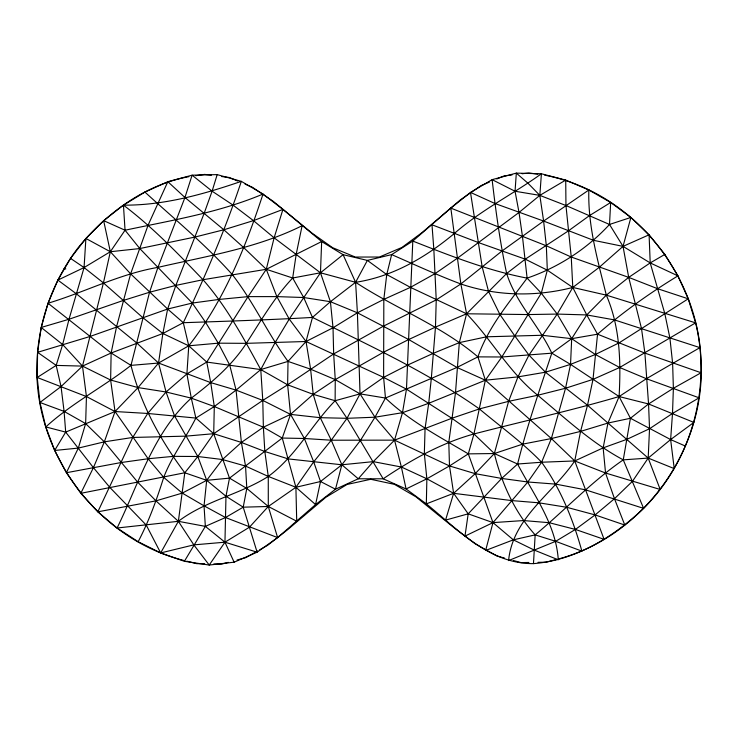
<?xml version="1.0" encoding="UTF-8"?>
<svg xmlns="http://www.w3.org/2000/svg" width="738" height="738" viewBox="0 0 738 738"><rect width="100%" height="100%" fill="white"/><g stroke="black" fill="none" stroke-linecap="round" stroke-linejoin="round"><path stroke-width="1.11" d="M619.099 396.546L570.539 364.378L551.803 353.179C538.888 325.329 516.01 303.06 506.646 273.475C500.096 242.498 495.751 211.086 492.126 179.648L515.05 191.253L539.829 195.376L565.954 205.524L609.505 224.453L623.029 246.372L628.702 277.377L641.506 328.53L644.892 353.105L648.554 403.963L649.532 428.741L648.185 458.086L660.196 489.478L605.547 473.021L574.736 460.946L541.627 462.237L517.587 464.017L494.359 453.538L468.316 453.87L449.497 465.946L426.868 478.805L406.084 488.971L401.371 467.016L394.544 440.143L402.487 412.69L406.472 389.147L412.8 241.068C450.106 255.735 487.578 270.551 527.107 278.125L541.314 293.18L557.199 314.074L571.682 338.677L595.335 354.498L619.68 367.496L646.396 378.714L699.107 397.819L672.502 413.446L649.532 428.741L627.051 439.267L603.149 447.874L574.736 460.946C552.43 493.962 512.698 517.836 508.583 560.585L555.668 541.323L575.428 529.441L595.114 514.921L614.468 498.713L632.521 481.231L648.185 458.086L670.63 439.562L693.886 422.422L648.554 403.963L619.099 396.546C571.129 410.632 522.32 421.407 473.953 433.962C441.149 443.068 411.25 459.894 383.17 478.805L347.008 418.308L335.135 400.716L335.255 379.627L333.668 353.926L333.022 327.783L330.421 301.704L320.467 272.792L321.657 241.557L282.922 209.435L263.014 194.048L241.326 181.354L217.184 174.611L192.101 175.183L167.84 181.696L144.943 192.092L123.449 205.146L103.643 220.653L85.894 238.466L70.544 258.392L57.859 280.099L48.016 303.244L41.199 327.451L37.592 352.33L37.195 377.478L39.953 402.478L45.802 426.933L54.649 450.475L66.365 472.735L80.802 493.316L97.822 511.831L117.084 528.002L138.163 541.72L160.672 552.947L184.389 561.295L209.214 565.05L234.121 562.19L257.119 552.19L277.608 537.605L315.578 504.58L335.486 489.211L358.262 478.787L373.271 461.637L394.544 440.143L451.831 418.28L479.368 408.917L508.602 401.343L537.725 395.264L565.539 388.243L593.011 379.378L619.68 367.496L695.602 322.857L688.24 298.807L677.945 275.864L664.855 254.398L649.089 234.795L630.898 217.442L610.677 202.489L588.841 190.007L565.723 180.09L541.406 173.771L516.323 173.116L492.126 179.648L470.484 192.406L450.835 208.116L412.8 241.068L391.657 254.61L367.376 260.403L343.078 254.675L321.657 241.557L266.28 269.296L203.005 279.72L175.856 285.394L149.546 292.248L123.108 300.514L69.012 319.259L41.199 327.451L62.656 344.526L82.49 366.103L110.626 380.033L138.071 387.588L166.068 391.989L191.29 398.142L214.297 406.546L263.374 427.21L282.257 438.058L304.37 438.483L331.27 440.217L394.544 440.143L449.497 465.946L475.189 473.667L501.674 478.436L527.836 481.988L555.834 484.137L585.354 489.792L643.61 508.371C691.386 460.752 711.653 388.373 695.602 322.857L606.322 295.145L572.789 287.451L547.319 270.182L525.271 259.167L478.095 242.451L431.988 224.786L433.824 249.121L436.232 299.886L435.475 327.1L431.306 378.529L428.704 403.308L425.07 428.409L424.332 453.769L426.868 478.805L426.333 503.87C458.04 529.57 489.414 563.97 533.473 563.629C575.658 560.299 613.564 537.015 643.61 508.371L623.259 459.857L630.427 418.271L619.099 396.546C620.962 362.257 620.206 327.183 606.322 295.145C597.817 260.671 587.762 225.846 588.841 190.007L543.62 221.059L502.108 250.92L460.863 283.973L436.232 299.886L383.465 326.141L333.668 353.926L287.626 384.812L262.783 400.411L213.706 433.704L197.812 456.499L184.786 472.772L178.356 521.323L160.672 552.947L146.281 525.133L109.685 487.246L93.422 467.652L65.691 432.108L64.086 411.38L61.042 386.574L56.18 365.402L62.656 344.526L69.012 319.259L84.067 267.562L85.894 238.466L110.331 251.732L130.626 273.863L167.627 309.028L183.301 322.709L188.762 345.799L186.898 373.926L191.29 398.142L195.865 418.059L213.706 433.704L241.391 442.44L264.841 451.499L288.226 458.907L341.851 464.783L373.271 461.637L401.371 467.016L426.868 478.805L453.63 493.316L511.462 500.558L539.063 502.836L566.646 507.274L595.114 514.921L624.791 525.05L614.468 498.713L605.547 473.021L603.149 447.874L607.955 423.049L619.099 396.546L646.396 378.714L699.91 347.635L614.523 319.914L586.747 314.932L557.199 314.074L528.362 314.563L466.582 313.779L410.448 287.359L386.74 274.564L367.376 260.403L355.596 282.303L330.421 301.704L312.469 317.423L306.021 341.5L310.615 369.194L313.216 394.341L320.246 417.69L331.27 440.217L341.851 464.783L358.262 478.787L383.17 478.805L406.084 488.971L426.333 503.87L453.63 493.316L475.189 473.667L494.359 453.538L522.688 444.138L551.369 438.547L580.566 431.398L607.955 423.049L630.427 418.271L648.554 403.963L673.379 388.28L701.1 372.755L644.892 353.105L597.549 334.194L571.682 338.677L542.116 335.273L486.591 336.796L459.322 342.616L433.132 353.401L407.671 365.042L383.612 377.386L360.033 393.871L335.135 400.716L313.216 394.341L287.626 384.812L260.772 369.572L206.751 362.072L188.762 345.799L162.858 333.511L142.674 317.515L103.431 282.894L84.067 267.562L70.544 258.392M144.943 192.092C174.482 219.131 205.598 244.592 232.276 274.573C253.503 301.787 267.719 333.53 288.023 361.399L287.626 384.812L290.532 414.378L304.37 438.483L313.687 461.84L320.504 481.527L315.578 504.58L295.901 487.274L268.272 476.434L245.542 466.075L222.433 459.534L197.812 456.499L173.439 456.352L148.144 458.75L120.995 462.551L66.365 472.735L78.339 448.086L85.636 423.603L86.447 396.555L82.49 366.103L103.431 282.894L110.331 251.732L125.045 230.219L123.449 205.146C163.882 205.487 203.356 194.334 241.326 181.354C225.247 229.767 205.09 276.639 183.301 322.709L162.858 333.511L111.134 353.004L82.49 366.103L61.042 386.574L39.953 402.478L64.086 411.38L85.636 423.603L104.344 441.841L137.655 482.145L155.958 500.862L178.356 521.323L193.826 544.875L209.214 565.05L224.952 542.199L249.453 527.2L268.291 506.48L295.901 487.274L313.687 461.84L331.27 440.217L347.008 418.308L360.033 393.871L357.404 312.801L355.596 282.303L343.078 254.675L320.467 272.792L289.25 319.084L275.256 342.34L260.772 369.572L236.068 390.116L214.297 406.546L195.865 418.059C185.672 438.16 171.816 456.204 163.716 477.375C156.797 499.405 148.901 521.231 138.163 541.72M234.121 562.19L224.952 542.199L225.976 496.25L229.5 478.132L213.706 433.704L214.297 406.546L210.736 382.616L206.751 362.072L248.069 296.63L266.28 269.296L274.13 237.802L282.922 209.435L253.448 220.625L223.845 229.776L194.989 237.046L139.796 248.549L110.331 251.732L84.067 267.562L57.859 280.099L76.42 293.825L137.01 343.188L158.541 363.041L210.736 382.616L236.068 390.116L262.783 400.411L290.532 414.378L320.246 417.69L347.008 418.308L374.978 417.21L402.487 412.69L428.704 403.308L485.364 380.208L517.956 376.887L545.447 372.21L570.539 364.378L595.335 354.498L618.997 342.93L688.24 298.807L657.595 288.706L628.702 277.377L571.249 257.027L546.332 245.791L450.835 208.116L460.863 283.973L466.582 313.779L459.322 342.616L455.494 392.791L448.787 442.357L449.497 465.946L453.63 493.316L445.558 520.115L468.187 513.832L501.674 478.436L517.587 464.017C526.914 426.463 539.589 389.858 551.803 353.179L571.682 338.677L586.747 314.932L606.322 295.145L628.702 277.377L650.206 262.922L664.855 254.398M533.473 563.629L535.161 534.884C514.58 511.988 501.609 483.252 494.359 453.538L473.953 433.962L451.831 418.28L406.472 389.147L383.612 377.386L306.021 341.5L246.326 343.345L218.254 343.17L188.762 345.799L158.541 363.041L138.071 387.588L115.036 411.527L65.691 432.108L54.649 450.475L78.339 448.086L104.344 441.841L132.739 437.45L185.902 436.14L213.706 433.704M571.682 338.677L570.539 364.378L565.539 388.243L551.369 438.547L541.627 462.237L527.836 481.988L492.984 522.624L464.977 536.111L468.187 513.832L453.63 493.316M288.023 361.399L306.021 341.5L289.25 319.084L276.861 296.611L266.28 269.296L243.927 247.793L223.845 229.776L184.952 197.48L167.84 181.696L148.126 225.09L130.626 273.863L116.558 326.777L111.134 353.004L110.626 380.033L115.036 411.527L148.144 458.75L163.716 477.375L182.268 493.113L204.039 505.834L225.505 517.523L277.608 537.605L268.291 506.48L268.272 476.434L264.841 451.499L263.374 427.21L262.783 400.411L260.772 369.572L288.023 361.399L310.615 369.194L335.255 379.627L360.033 393.871L385.467 398.04L456.979 367.441L477.91 356.869C488.288 327.183 508.694 303.05 527.107 278.125C558.491 267.405 587.051 248.872 609.505 224.453L610.677 202.489L589.459 215.625L568.334 230.92L525.271 259.167L506.646 273.475L466.582 313.779L435.475 327.1L408.695 339.535L383.382 352.303L335.255 379.627L313.216 394.341L290.532 414.378L263.374 427.21L241.391 442.44L222.433 459.534L206.695 480.327L182.268 493.113L155.958 500.862L97.822 511.831L132.739 437.45L147.72 413.464L166.068 391.989L186.898 373.926L206.751 362.072M517.587 464.017C533.62 494.654 555.972 524.174 558.288 559.819L534.081 550.013L513.325 539.847L492.984 522.624L468.316 453.87L473.953 433.962L485.364 380.208L501.822 356.989L541.314 293.18L547.319 270.182L546.332 245.791L543.62 221.059L539.829 195.376L541.406 173.771C512.845 194.315 481.019 210.109 454.387 233.448C425.835 257.285 392.874 276.649 355.596 282.303L320.467 272.792L274.13 237.802L253.448 220.625L232.959 205.044L212.101 191.17L192.101 175.183L184.952 197.48L157.95 267.377L149.546 292.248L130.977 365.375C140.921 404.756 160.58 440.42 184.786 472.772L206.695 480.327L225.976 496.25L243.217 507.181L268.291 506.48L296.722 521.24L295.901 487.274L282.257 438.058L290.532 414.378M217.184 174.611L212.101 191.17L204.131 213.393L175.856 285.394L167.627 309.028L162.858 333.511L158.541 363.041L166.068 391.989L174.463 415.715L197.812 456.499L206.695 480.327L204.039 505.834L205.349 526.369L184.389 561.295M306.021 341.5L333.022 327.783L357.404 312.801L383.825 299.379L410.448 287.359L434.986 273.687L457.32 258.272L519.017 212.452L539.829 195.376L565.723 180.09L565.954 205.524L571.249 257.027L572.789 287.451L586.747 314.932L597.549 334.194L593.011 379.378L587.513 405.236L580.566 431.398L574.736 460.946L604.09 539.349L575.428 529.441L549.229 522.707L523.519 520.558L492.984 522.624L468.187 513.832M110.331 251.732L103.643 220.653L125.045 230.219L139.796 248.549L192.277 303.06L205.634 322.414L218.254 343.17L229.721 365.089L236.068 390.116L241.391 442.44L245.542 466.075L246.806 488.427L243.217 507.181L257.119 552.19L224.952 542.199L205.349 526.369L178.356 521.323L117.084 528.002C139.067 483.372 153.236 432.551 191.29 398.142C211.954 382.349 232.064 365.384 246.326 343.345C260.846 320.919 274.241 297.534 292.682 278.005L296.215 254.149L302.11 225.708C256.898 248.254 206.695 256.104 157.95 267.377C119.63 273.973 84.962 292.11 48.016 303.244L111.134 353.004L130.977 365.375L158.541 363.041M597.549 334.194C622.531 312.377 649.652 293.134 677.945 275.864L650.206 262.922L623.029 246.372L593.472 240.302L543.62 221.059L494.921 203.494L470.484 192.406L482.163 266.769L488.473 291.187L499.894 314.453L514.58 335.615L528.952 355.089L545.447 372.21L587.513 405.236L648.185 458.086L674.237 468.612L670.63 439.562L672.502 413.446L673.379 388.28L672.613 363.068L669.91 338.087L664.772 313.456L650.206 262.922L649.089 234.795L623.029 246.372L599.274 267.294L572.789 287.451C535.972 296.879 496.951 296.233 460.863 283.973C437.376 275.182 414.636 264.619 391.657 254.61L386.74 274.564L383.825 299.379L383.612 377.386L385.467 398.04L374.978 417.21L360.476 440.355L341.851 464.783L335.486 489.211L320.504 481.527L295.901 487.274M492.984 522.624L485.632 550.465L513.325 539.847L535.161 534.884C564.838 510.207 591.369 481.831 623.259 459.857L648.185 458.086M494.359 453.538L508.602 401.343L517.956 376.887L528.952 355.089L557.199 314.074L572.789 287.451M623.029 246.372L630.898 217.442L609.505 224.453M195.865 418.059L147.72 413.464L115.036 411.527L104.344 441.841L93.422 467.652L80.802 493.316L184.786 472.772M188.863 176.668C144.519 184.814 105.848 213.623 77.822 248.125C52.426 281.602 37.804 322.857 36.9 364.895C34.335 453.39 97.462 538.592 183.448 560.354M188.762 345.799C223.882 300.966 245.403 247.71 263.014 194.048C218.909 212.664 171.567 220.358 125.045 230.219M335.135 400.716C311.584 424.931 295.901 456.195 268.272 476.434C239.804 494.506 205.524 500.687 178.356 521.323M320.504 481.527L341.851 464.783M282.257 438.058L229.5 478.132L206.695 480.327M130.977 365.375C103.357 386.998 71.743 403.197 45.802 426.933L65.691 432.108M82.49 366.103L56.18 365.402L37.195 377.478L86.447 396.555L115.036 411.527M243.217 507.181L225.505 517.523L205.349 526.369M257.719 550.917L245.809 557.642L237.055 559.994M259.702 549.792L267.645 545.308L287.479 529.81L325.827 497.301L347.054 484.46L370.716 479.285L394.452 484.349L415.928 496.831L454.959 528.5L475.032 543.703L484.986 549.284M489.442 182.074L481.065 185.598L460.355 199.869L422.081 232.544L401.989 247.414L379.424 257.027L355.319 257.055L332.607 247.682L312.183 233.236L273.263 201.336L252.405 187.267L245.081 184.159M496.766 178.993L504.1 175.902L511.978 174.961M228.291 562.347L221.732 564.109L213.771 563.97M556.987 559.367L545.945 562.218L538.002 562.338M559.201 558.795C644.449 535.373 706.211 448.446 700.999 360.172C698 272.756 630.925 191.52 544.662 175.174M160.672 552.947L193.826 544.875L224.952 542.199M266.28 269.296L292.682 278.005L320.467 272.792M195.625 175.699L204.638 174.399L211.391 175.247M522.117 173.753L528.869 172.95L537.891 174.223M551.803 353.179L501.822 356.989L477.91 356.869C441.25 325.587 395.568 308.539 355.596 282.303M535.161 534.884L555.668 541.323L581.876 551.129C573.158 519.69 560.751 488.851 541.627 462.237C522.596 442.514 500.318 426.481 479.368 408.917C427.348 372.229 369.387 345.43 312.469 317.423C269.453 319.905 226.354 321.233 183.301 322.709M63.772 268.992L65.793 268.909M528.915 562.476L520.973 562.596L513.316 560.493M204.684 563.804L196.732 563.666L186.769 561.175M221.511 176.52L229.38 177.507L237.756 181.059M504.571 558.085L496.923 555.982L486.969 550.4M685.528 446.139L670.63 439.562L630.427 418.271M574.736 460.946L551.369 438.547L485.364 380.208L456.979 367.441L408.695 339.535L357.404 312.801L330.421 301.704L303.678 297.515L276.861 296.611L248.069 296.63L218.946 299.444L192.277 303.06L167.627 309.028L89.639 336.602L37.592 352.33L56.18 365.402M468.316 453.87C439.673 436.868 409.774 421.214 385.467 398.04M229.5 478.132L246.806 488.427L268.291 506.48M623.259 459.857C591.535 442.883 565.133 418.178 537.725 395.264C509.238 372.459 491.729 339.766 466.582 313.779M123.449 205.146C152.526 227.11 177.876 253.448 203.005 279.72C226.695 306.584 243.641 338.345 260.772 369.572M539.829 195.376L528.15 183.384L516.323 173.116L515.05 191.253L519.017 212.452L522.421 236.151L527.107 278.125M394.544 440.143L374.978 417.21L360.033 393.871M292.682 278.005L303.678 297.515L312.469 317.423M477.91 356.869L485.364 380.208"/></g></svg>
